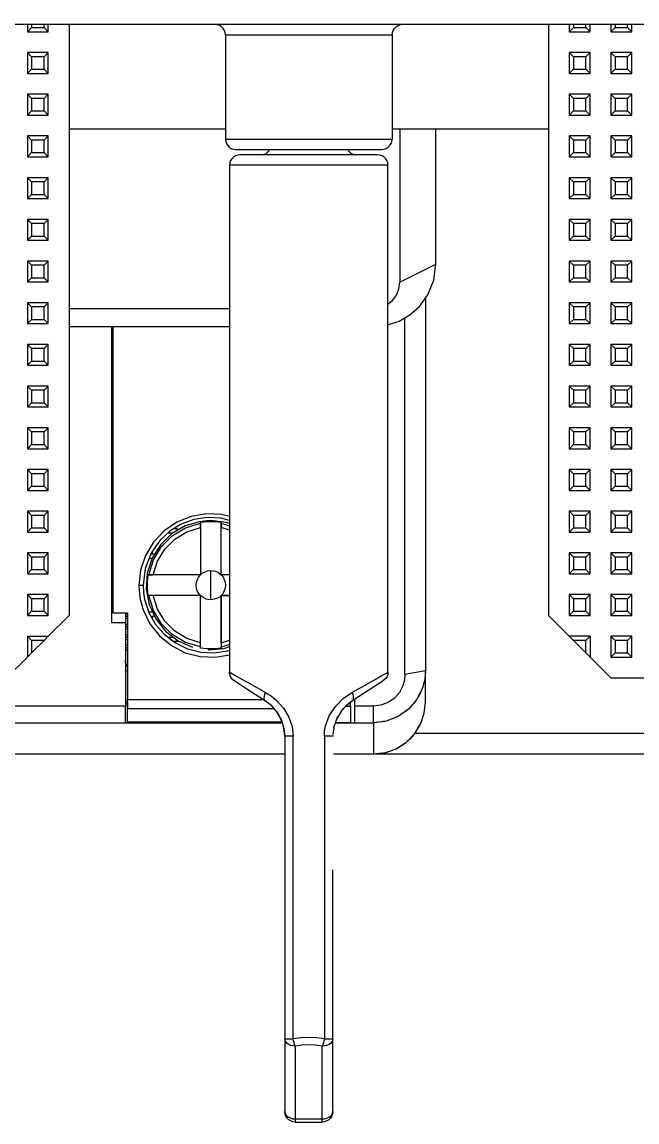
# Model space of a CAD drawing. Header units: millimetres. Extents: x 0 to 149, y 0 to 235.
# Drawn here: x 84.7 to 114.3, y 0 to 52.8 of the extents above; entities that cross this region are included whole.
import ezdxf

# ---------------------------------------------------------------- set-up
doc = ezdxf.new("R2010")
doc.units = ezdxf.units.MM

# ---------------------------------------------------------------- blocks, each defined once
blk = doc.blocks.new('CHINT_eff9f46a43ee547783ba41a7551f6a23_FACE_0')
at = {"color": 141, "linetype": 'Continuous', "true_color": 0x40d9ff}
for p, q in [((85, 52.65), (85, 52.3)), ((85.2, 52.5), (85, 52.3)), ((85, 52.3), (86, 52.3)), ((85.2, 52.65), (85.2, 52.5)), ((85.2, 52.5), (85.8, 52.5)), ((85.8, 52.5), (85.8, 52.65)), ((85.8, 52.5), (86, 52.3)), ((86, 52.3), (86, 52.65)), ((111, 52.65), (111, 52.3)), ((111.2, 52.5), (111, 52.3)), ((111, 52.3), (112, 52.3)), ((111.2, 52.65), (111.2, 52.5)), ((111.2, 52.5), (111.8, 52.5)), ((111.8, 52.5), (111.8, 52.65)), ((111.8, 52.5), (112, 52.3)), ((112, 52.3), (112, 52.65)), ((113, 52.65), (113, 52.3)), ((113.2, 52.5), (113, 52.3)), ((113, 52.3), (114, 52.3)), ((113.2, 52.65), (113.2, 52.5)), ((113.2, 52.5), (113.8, 52.5)), ((113.8, 52.5), (113.8, 52.65)), ((113.8, 52.5), (114, 52.3)), ((114, 52.3), (114, 52.65)), ((94.5, 52.15), (94.5, 47.15)), ((102.5, 52.15), (102.5, 47.15)), ((85.2, 51.1), (85, 51.3)), ((85, 51.3), (85, 50.3)), ((86, 51.3), (85, 51.3)), ((85.8, 51.1), (86, 51.3)), ((86, 50.3), (86, 51.3)), ((111.2, 51.1), (111, 51.3)), ((111, 51.3), (111, 50.3)), ((112, 51.3), (111, 51.3)), ((111.8, 51.1), (112, 51.3)), ((112, 50.3), (112, 51.3)), ((113.2, 51.1), (113, 51.3)), ((113, 51.3), (113, 50.3)), ((114, 51.3), (113, 51.3)), ((113.8, 51.1), (114, 51.3)), ((114, 50.3), (114, 51.3)), ((85.8, 51.1), (85.2, 51.1)), ((85.2, 51.1), (85.2, 50.5)), ((85.8, 50.5), (85.8, 51.1)), ((111.2, 51.1), (111.2, 50.5)), ((111.8, 51.1), (111.2, 51.1)), ((111.8, 50.5), (111.8, 51.1)), ((113.8, 51.1), (113.2, 51.1)), ((113.2, 51.1), (113.2, 50.5)), ((113.8, 50.5), (113.8, 51.1)), ((85.2, 50.5), (85, 50.3)), ((85, 50.3), (86, 50.3)), ((85.2, 50.5), (85.8, 50.5)), ((85.8, 50.5), (86, 50.3)), ((111.2, 50.5), (111, 50.3)), ((111, 50.3), (112, 50.3)), ((111.2, 50.5), (111.8, 50.5)), ((111.8, 50.5), (112, 50.3)), ((113.2, 50.5), (113, 50.3)), ((113, 50.3), (114, 50.3)), ((113.2, 50.5), (113.8, 50.5)), ((113.8, 50.5), (114, 50.3)), ((85.2, 49.1), (85, 49.3)), ((85, 49.3), (85, 48.3)), ((86, 49.3), (85, 49.3)), ((85.8, 49.1), (85.2, 49.1)), ((85.2, 49.1), (85.2, 48.5)), ((85.8, 49.1), (86, 49.3)), ((85.8, 48.5), (85.8, 49.1)), ((86, 48.3), (86, 49.3)), ((111.2, 49.1), (111, 49.3)), ((111, 49.3), (111, 48.3)), ((112, 49.3), (111, 49.3)), ((111.2, 49.1), (111.2, 48.5)), ((111.8, 49.1), (111.2, 49.1)), ((111.8, 49.1), (112, 49.3)), ((111.8, 48.5), (111.8, 49.1)), ((112, 48.3), (112, 49.3)), ((113.2, 49.1), (113, 49.3)), ((113, 49.3), (113, 48.3)), ((114, 49.3), (113, 49.3)), ((113.8, 49.1), (113.2, 49.1)), ((113.2, 49.1), (113.2, 48.5)), ((113.8, 49.1), (114, 49.3)), ((113.8, 48.5), (113.8, 49.1)), ((114, 48.3), (114, 49.3)), ((85.2, 48.5), (85, 48.3)), ((85, 48.3), (86, 48.3)), ((85.2, 48.5), (85.8, 48.5)), ((85.8, 48.5), (86, 48.3)), ((111.2, 48.5), (111, 48.3)), ((111, 48.3), (112, 48.3)), ((111.2, 48.5), (111.8, 48.5)), ((111.8, 48.5), (112, 48.3)), ((113.2, 48.5), (113, 48.3)), ((113, 48.3), (114, 48.3)), ((113.2, 48.5), (113.8, 48.5)), ((113.8, 48.5), (114, 48.3)), ((87, 47.65), (94.5, 47.65)), ((102.5, 47.65), (110, 47.65)), ((85.2, 47.1), (85, 47.3)), ((85, 47.3), (85, 46.3)), ((86, 47.3), (85, 47.3)), ((85.8, 47.1), (85.2, 47.1)), ((85.2, 47.1), (85.2, 46.5)), ((85.8, 47.1), (86, 47.3)), ((85.8, 46.5), (85.8, 47.1)), ((86, 46.3), (86, 47.3)), ((111.2, 47.1), (111, 47.3)), ((111, 47.3), (111, 46.3)), ((112, 47.3), (111, 47.3)), ((111.2, 47.1), (111.2, 46.5)), ((111.8, 47.1), (111.2, 47.1)), ((111.8, 47.1), (112, 47.3)), ((111.8, 46.5), (111.8, 47.1)), ((112, 46.3), (112, 47.3)), ((113.2, 47.1), (113, 47.3)), ((113, 47.3), (113, 46.3)), ((114, 47.3), (113, 47.3)), ((113.8, 47.1), (113.2, 47.1)), ((113.2, 47.1), (113.2, 46.5)), ((113.8, 47.1), (114, 47.3)), ((113.8, 46.5), (113.8, 47.1)), ((114, 46.3), (114, 47.3)), ((85.2, 46.5), (85, 46.3)), ((85.2, 46.5), (85.8, 46.5)), ((85.8, 46.5), (86, 46.3)), ((95.088, 46.65), (95.764, 46.65)), ((101.236, 46.65), (101.912, 46.65)), ((111.2, 46.5), (111, 46.3)), ((111.2, 46.5), (111.8, 46.5)), ((111.8, 46.5), (112, 46.3)), ((113.2, 46.5), (113, 46.3)), ((113.2, 46.5), (113.8, 46.5)), ((113.8, 46.5), (114, 46.3)), ((85, 46.3), (86, 46.3)), ((111, 46.3), (112, 46.3)), ((113, 46.3), (114, 46.3)), ((94.7, 45.9), (94.7, 21.573)), ((102.3, 21.573), (102.3, 45.9)), ((85.2, 45.1), (85, 45.3)), ((85, 45.3), (85, 44.3)), ((86, 45.3), (85, 45.3)), ((85.8, 45.1), (85.2, 45.1)), ((85.2, 45.1), (85.2, 44.5)), ((85.8, 45.1), (86, 45.3)), ((85.8, 44.5), (85.8, 45.1)), ((86, 44.3), (86, 45.3)), ((111.2, 45.1), (111, 45.3)), ((111, 45.3), (111, 44.3)), ((112, 45.3), (111, 45.3)), ((111.2, 45.1), (111.2, 44.5)), ((111.8, 45.1), (111.2, 45.1)), ((111.8, 45.1), (112, 45.3)), ((111.8, 44.5), (111.8, 45.1)), ((112, 44.3), (112, 45.3)), ((113.2, 45.1), (113, 45.3)), ((113, 45.3), (113, 44.3)), ((114, 45.3), (113, 45.3)), ((113.8, 45.1), (113.2, 45.1)), ((113.2, 45.1), (113.2, 44.5)), ((113.8, 45.1), (114, 45.3)), ((113.8, 44.5), (113.8, 45.1)), ((114, 44.3), (114, 45.3)), ((85.2, 44.5), (85, 44.3)), ((85.2, 44.5), (85.8, 44.5)), ((85.8, 44.5), (86, 44.3)), ((111.2, 44.5), (111, 44.3)), ((111.2, 44.5), (111.8, 44.5)), ((111.8, 44.5), (112, 44.3)), ((113.2, 44.5), (113, 44.3)), ((113.2, 44.5), (113.8, 44.5)), ((113.8, 44.5), (114, 44.3)), ((85, 44.3), (86, 44.3)), ((111, 44.3), (112, 44.3)), ((113, 44.3), (114, 44.3)), ((85.2, 43.1), (85, 43.3)), ((85, 43.3), (85, 42.3)), ((86, 43.3), (85, 43.3)), ((85.8, 43.1), (86, 43.3)), ((86, 42.3), (86, 43.3)), ((111.2, 43.1), (111, 43.3)), ((111, 43.3), (111, 42.3)), ((112, 43.3), (111, 43.3)), ((111.8, 43.1), (112, 43.3)), ((112, 42.3), (112, 43.3)), ((113.2, 43.1), (113, 43.3)), ((113, 43.3), (113, 42.3)), ((114, 43.3), (113, 43.3)), ((113.8, 43.1), (114, 43.3)), ((114, 42.3), (114, 43.3)), ((85.8, 43.1), (85.2, 43.1)), ((85.2, 43.1), (85.2, 42.5)), ((85.8, 42.5), (85.8, 43.1)), ((111.2, 43.1), (111.2, 42.5)), ((111.8, 43.1), (111.2, 43.1)), ((111.8, 42.5), (111.8, 43.1)), ((113.8, 43.1), (113.2, 43.1)), ((113.2, 43.1), (113.2, 42.5)), ((113.8, 42.5), (113.8, 43.1)), ((85.2, 42.5), (85, 42.3)), ((85, 42.3), (86, 42.3)), ((85.2, 42.5), (85.8, 42.5)), ((85.8, 42.5), (86, 42.3)), ((111.2, 42.5), (111, 42.3)), ((111, 42.3), (112, 42.3)), ((111.2, 42.5), (111.8, 42.5)), ((111.8, 42.5), (112, 42.3)), ((113.2, 42.5), (113, 42.3)), ((113, 42.3), (114, 42.3)), ((113.2, 42.5), (113.8, 42.5)), ((113.8, 42.5), (114, 42.3)), ((85.2, 41.1), (85, 41.3)), ((85, 41.3), (85, 40.3)), ((86, 41.3), (85, 41.3)), ((85.8, 41.1), (86, 41.3)), ((86, 40.3), (86, 41.3)), ((111.2, 41.1), (111, 41.3)), ((111, 41.3), (111, 40.3)), ((112, 41.3), (111, 41.3)), ((111.8, 41.1), (112, 41.3)), ((112, 40.3), (112, 41.3)), ((113.2, 41.1), (113, 41.3)), ((113, 41.3), (113, 40.3)), ((114, 41.3), (113, 41.3)), ((113.8, 41.1), (114, 41.3)), ((114, 40.3), (114, 41.3)), ((85.8, 41.1), (85.2, 41.1)), ((85.2, 41.1), (85.2, 40.5)), ((85.8, 40.5), (85.8, 41.1)), ((111.2, 41.1), (111.2, 40.5)), ((111.8, 41.1), (111.2, 41.1)), ((111.8, 40.5), (111.8, 41.1)), ((113.8, 41.1), (113.2, 41.1)), ((113.2, 41.1), (113.2, 40.5)), ((113.8, 40.5), (113.8, 41.1)), ((85.2, 40.5), (85, 40.3)), ((85, 40.3), (86, 40.3)), ((85.2, 40.5), (85.8, 40.5)), ((85.8, 40.5), (86, 40.3)), ((111.2, 40.5), (111, 40.3)), ((111, 40.3), (112, 40.3)), ((111.2, 40.5), (111.8, 40.5)), ((111.8, 40.5), (112, 40.3)), ((113.2, 40.5), (113, 40.3)), ((113, 40.3), (114, 40.3)), ((113.2, 40.5), (113.8, 40.5)), ((113.8, 40.5), (114, 40.3)), ((85.2, 39.1), (85, 39.3)), ((85, 39.3), (85, 38.3)), ((86, 39.3), (85, 39.3)), ((85.8, 39.1), (85.2, 39.1)), ((85.2, 39.1), (85.2, 38.5)), ((85.8, 39.1), (86, 39.3)), ((85.8, 38.5), (85.8, 39.1)), ((86, 38.3), (86, 39.3)), ((111.2, 39.1), (111, 39.3)), ((111, 39.3), (111, 38.3)), ((112, 39.3), (111, 39.3)), ((111.2, 39.1), (111.2, 38.5)), ((111.8, 39.1), (111.2, 39.1)), ((111.8, 39.1), (112, 39.3)), ((111.8, 38.5), (111.8, 39.1)), ((112, 38.3), (112, 39.3)), ((113.2, 39.1), (113, 39.3)), ((113, 39.3), (113, 38.3)), ((114, 39.3), (113, 39.3)), ((113.8, 39.1), (113.2, 39.1)), ((113.2, 39.1), (113.2, 38.5)), ((113.8, 39.1), (114, 39.3)), ((113.8, 38.5), (113.8, 39.1)), ((114, 38.3), (114, 39.3)), ((94.7, 39.016), (87, 39.016)), ((85.2, 38.5), (85, 38.3)), ((85, 38.3), (86, 38.3)), ((85.2, 38.5), (85.8, 38.5)), ((85.8, 38.5), (86, 38.3)), ((94.7, 38.15), (87, 38.15)), ((111.2, 38.5), (111, 38.3)), ((111, 38.3), (112, 38.3)), ((111.2, 38.5), (111.8, 38.5)), ((111.8, 38.5), (112, 38.3)), ((113.2, 38.5), (113, 38.3)), ((113, 38.3), (114, 38.3)), ((113.2, 38.5), (113.8, 38.5)), ((113.8, 38.5), (114, 38.3)), ((85.2, 37.1), (85, 37.3)), ((85, 37.3), (85, 36.3)), ((86, 37.3), (85, 37.3)), ((85.8, 37.1), (85.2, 37.1)), ((85.2, 37.1), (85.2, 36.5)), ((85.8, 37.1), (86, 37.3)), ((85.8, 36.5), (85.8, 37.1)), ((86, 36.3), (86, 37.3)), ((111.2, 37.1), (111, 37.3)), ((111, 37.3), (111, 36.3)), ((112, 37.3), (111, 37.3)), ((111.2, 37.1), (111.2, 36.5)), ((111.8, 37.1), (111.2, 37.1)), ((111.8, 37.1), (112, 37.3)), ((111.8, 36.5), (111.8, 37.1)), ((112, 36.3), (112, 37.3)), ((113.2, 37.1), (113, 37.3)), ((113, 37.3), (113, 36.3)), ((114, 37.3), (113, 37.3)), ((113.8, 37.1), (113.2, 37.1)), ((113.2, 37.1), (113.2, 36.5)), ((113.8, 37.1), (114, 37.3)), ((113.8, 36.5), (113.8, 37.1)), ((114, 36.3), (114, 37.3)), ((85.2, 36.5), (85, 36.3)), ((85.2, 36.5), (85.8, 36.5)), ((85.8, 36.5), (86, 36.3)), ((111.2, 36.5), (111, 36.3)), ((111.2, 36.5), (111.8, 36.5)), ((111.8, 36.5), (112, 36.3)), ((113.2, 36.5), (113, 36.3)), ((113.2, 36.5), (113.8, 36.5)), ((113.8, 36.5), (114, 36.3)), ((85, 36.3), (86, 36.3)), ((111, 36.3), (112, 36.3)), ((113, 36.3), (114, 36.3)), ((85.2, 35.1), (85, 35.3)), ((85, 35.3), (85, 34.3)), ((86, 35.3), (85, 35.3)), ((85.8, 35.1), (85.2, 35.1)), ((85.2, 35.1), (85.2, 34.5)), ((85.8, 35.1), (86, 35.3)), ((85.8, 34.5), (85.8, 35.1)), ((86, 34.3), (86, 35.3)), ((111.2, 35.1), (111, 35.3)), ((111, 35.3), (111, 34.3)), ((112, 35.3), (111, 35.3)), ((111.2, 35.1), (111.2, 34.5)), ((111.8, 35.1), (111.2, 35.1)), ((111.8, 35.1), (112, 35.3)), ((111.8, 34.5), (111.8, 35.1)), ((112, 34.3), (112, 35.3)), ((113.2, 35.1), (113, 35.3)), ((113, 35.3), (113, 34.3)), ((114, 35.3), (113, 35.3)), ((113.8, 35.1), (113.2, 35.1)), ((113.2, 35.1), (113.2, 34.5)), ((113.8, 35.1), (114, 35.3)), ((113.8, 34.5), (113.8, 35.1)), ((114, 34.3), (114, 35.3)), ((85.2, 34.5), (85, 34.3)), ((85, 34.3), (86, 34.3)), ((85.2, 34.5), (85.8, 34.5)), ((85.8, 34.5), (86, 34.3)), ((111.2, 34.5), (111, 34.3)), ((111, 34.3), (112, 34.3)), ((111.2, 34.5), (111.8, 34.5)), ((111.8, 34.5), (112, 34.3)), ((113.2, 34.5), (113, 34.3)), ((113, 34.3), (114, 34.3)), ((113.2, 34.5), (113.8, 34.5)), ((113.8, 34.5), (114, 34.3)), ((85.2, 33.1), (85, 33.3)), ((85, 33.3), (85, 32.3)), ((86, 33.3), (85, 33.3)), ((85.8, 33.1), (86, 33.3)), ((86, 32.3), (86, 33.3)), ((111.2, 33.1), (111, 33.3)), ((111, 33.3), (111, 32.3)), ((112, 33.3), (111, 33.3)), ((111.8, 33.1), (112, 33.3)), ((112, 32.3), (112, 33.3)), ((113.2, 33.1), (113, 33.3)), ((113, 33.3), (113, 32.3)), ((114, 33.3), (113, 33.3)), ((113.8, 33.1), (114, 33.3)), ((114, 32.3), (114, 33.3)), ((85.8, 33.1), (85.2, 33.1)), ((85.2, 33.1), (85.2, 32.5)), ((85.8, 32.5), (85.8, 33.1)), ((111.2, 33.1), (111.2, 32.5)), ((111.8, 33.1), (111.2, 33.1)), ((111.8, 32.5), (111.8, 33.1)), ((113.8, 33.1), (113.2, 33.1)), ((113.2, 33.1), (113.2, 32.5)), ((113.8, 32.5), (113.8, 33.1)), ((85.2, 32.5), (85, 32.3)), ((85, 32.3), (86, 32.3)), ((85.2, 32.5), (85.8, 32.5)), ((85.8, 32.5), (86, 32.3)), ((111.2, 32.5), (111, 32.3)), ((111, 32.3), (112, 32.3)), ((111.2, 32.5), (111.8, 32.5)), ((111.8, 32.5), (112, 32.3)), ((113.2, 32.5), (113, 32.3)), ((113, 32.3), (114, 32.3)), ((113.2, 32.5), (113.8, 32.5)), ((113.8, 32.5), (114, 32.3)), ((85.2, 31.1), (85, 31.3)), ((85, 31.3), (85, 30.3)), ((86, 31.3), (85, 31.3)), ((85.8, 31.1), (86, 31.3)), ((86, 30.3), (86, 31.3)), ((111.2, 31.1), (111, 31.3)), ((111, 31.3), (111, 30.3)), ((112, 31.3), (111, 31.3)), ((111.8, 31.1), (112, 31.3)), ((112, 30.3), (112, 31.3)), ((113.2, 31.1), (113, 31.3)), ((113, 31.3), (113, 30.3)), ((114, 31.3), (113, 31.3)), ((113.8, 31.1), (114, 31.3)), ((114, 30.3), (114, 31.3)), ((85.8, 31.1), (85.2, 31.1)), ((85.2, 31.1), (85.2, 30.5)), ((85.8, 30.5), (85.8, 31.1)), ((111.2, 31.1), (111.2, 30.5)), ((111.8, 31.1), (111.2, 31.1)), ((111.8, 30.5), (111.8, 31.1)), ((113.8, 31.1), (113.2, 31.1)), ((113.2, 31.1), (113.2, 30.5)), ((113.8, 30.5), (113.8, 31.1)), ((85.2, 30.5), (85, 30.3)), ((85, 30.3), (86, 30.3)), ((85.2, 30.5), (85.8, 30.5)), ((85.8, 30.5), (86, 30.3)), ((111.2, 30.5), (111, 30.3)), ((111, 30.3), (112, 30.3)), ((111.2, 30.5), (111.8, 30.5)), ((111.8, 30.5), (112, 30.3)), ((113.2, 30.5), (113, 30.3)), ((113, 30.3), (114, 30.3)), ((113.2, 30.5), (113.8, 30.5)), ((113.8, 30.5), (114, 30.3)), ((85.2, 29.1), (85, 29.3)), ((85, 29.3), (85, 28.3)), ((86, 29.3), (85, 29.3)), ((85.8, 29.1), (85.2, 29.1)), ((85.2, 29.1), (85.2, 28.5)), ((85.8, 29.1), (86, 29.3)), ((85.8, 28.5), (85.8, 29.1)), ((86, 28.3), (86, 29.3)), ((111.2, 29.1), (111, 29.3)), ((111, 29.3), (111, 28.3)), ((112, 29.3), (111, 29.3)), ((111.2, 29.1), (111.2, 28.5)), ((111.8, 29.1), (111.2, 29.1)), ((111.8, 29.1), (112, 29.3)), ((111.8, 28.5), (111.8, 29.1)), ((112, 28.3), (112, 29.3)), ((113.2, 29.1), (113, 29.3)), ((113, 29.3), (113, 28.3)), ((114, 29.3), (113, 29.3)), ((113.8, 29.1), (113.2, 29.1)), ((113.2, 29.1), (113.2, 28.5)), ((113.8, 29.1), (114, 29.3)), ((113.8, 28.5), (113.8, 29.1)), ((114, 28.3), (114, 29.3)), ((85.2, 28.5), (85, 28.3)), ((85.2, 28.5), (85.8, 28.5)), ((85.8, 28.5), (86, 28.3)), ((93.3, 28.813), (93.3, 28.772)), ((93.3, 28.772), (93.3, 28.719)), ((93.8, 28.853), (93.8, 28.813)), ((94.7, 28.392), (94.3, 28.516)), ((111.2, 28.5), (111, 28.3)), ((111.2, 28.5), (111.8, 28.5)), ((111.8, 28.5), (112, 28.3)), ((113.2, 28.5), (113, 28.3)), ((113.2, 28.5), (113.8, 28.5)), ((113.8, 28.5), (114, 28.3)), ((85, 28.3), (86, 28.3)), ((91.98, 28.253), (91.739, 28.253)), ((111, 28.3), (112, 28.3)), ((113, 28.3), (114, 28.3)), ((85.2, 27.1), (85, 27.3)), ((85, 27.3), (85, 26.3)), ((86, 27.3), (85, 27.3)), ((85.8, 27.1), (85.2, 27.1)), ((85.2, 27.1), (85.2, 26.5)), ((85.8, 27.1), (86, 27.3)), ((85.8, 26.5), (85.8, 27.1)), ((86, 26.3), (86, 27.3)), ((90.845, 27.053), (90.987, 27.053)), ((90.923, 27.253), (91.11, 27.253)), ((90.992, 27.372), (90.992, 27.253)), ((93.3, 27.262), (93.301, 27.263)), ((93.3, 27.011), (93.301, 27.012)), ((94.297, 27.162), (94.3, 27.161)), ((94.298, 27.267), (94.3, 27.266)), ((111.2, 27.1), (111, 27.3)), ((111, 27.3), (111, 26.3)), ((112, 27.3), (111, 27.3)), ((111.2, 27.1), (111.2, 26.5)), ((111.8, 27.1), (111.2, 27.1)), ((111.8, 27.1), (112, 27.3)), ((111.8, 26.5), (111.8, 27.1)), ((112, 26.3), (112, 27.3)), ((113.2, 27.1), (113, 27.3)), ((113, 27.3), (113, 26.3)), ((114, 27.3), (113, 27.3)), ((113.8, 27.1), (113.2, 27.1)), ((113.2, 27.1), (113.2, 26.5)), ((113.8, 27.1), (114, 27.3)), ((113.8, 26.5), (113.8, 27.1)), ((114, 26.3), (114, 27.3)), ((85.2, 26.5), (85, 26.3)), ((85.2, 26.5), (85.8, 26.5)), ((85.8, 26.5), (86, 26.3)), ((111.2, 26.5), (111, 26.3)), ((111.2, 26.5), (111.8, 26.5)), ((111.8, 26.5), (112, 26.3)), ((113.2, 26.5), (113, 26.3)), ((113.2, 26.5), (113.8, 26.5)), ((113.8, 26.5), (114, 26.3)), ((85, 26.3), (86, 26.3)), ((111, 26.3), (112, 26.3)), ((113, 26.3), (114, 26.3)), ((85.2, 25.1), (85, 25.3)), ((85, 25.3), (85, 24.3)), ((86, 25.3), (85, 25.3)), ((85.8, 25.1), (85.2, 25.1)), ((85.2, 25.1), (85.2, 24.5)), ((85.8, 25.1), (86, 25.3)), ((85.8, 24.5), (85.8, 25.1)), ((86, 24.3), (86, 25.3)), ((92.285, 25.253), (92.285, 25.254)), ((92.553, 25.253), (92.553, 25.254)), ((93.25, 25.254), (93.25, 25.253)), ((111.2, 25.1), (111, 25.3)), ((111, 25.3), (111, 24.3)), ((112, 25.3), (111, 25.3)), ((111.2, 25.1), (111.2, 24.5)), ((111.8, 25.1), (111.2, 25.1)), ((111.8, 25.1), (112, 25.3)), ((111.8, 24.5), (111.8, 25.1)), ((112, 24.3), (112, 25.3)), ((113.2, 25.1), (113, 25.3)), ((113, 25.3), (113, 24.3)), ((114, 25.3), (113, 25.3)), ((113.8, 25.1), (113.2, 25.1)), ((113.2, 25.1), (113.2, 24.5)), ((113.8, 25.1), (114, 25.3)), ((113.8, 24.5), (113.8, 25.1)), ((114, 24.3), (114, 25.3)), ((85.2, 24.5), (85, 24.3)), ((85, 24.3), (86, 24.3)), ((85.2, 24.5), (85.8, 24.5)), ((85.8, 24.5), (86, 24.3)), ((89.7, 24.382), (89.8, 24.382)), ((91.011, 24.453), (90.823, 24.453)), ((93.303, 24.491), (93.3, 24.492)), ((94.3, 24.342), (94.299, 24.342)), ((111.2, 24.5), (111, 24.3)), ((111, 24.3), (112, 24.3)), ((111.2, 24.5), (111.8, 24.5)), ((111.8, 24.5), (112, 24.3)), ((113.2, 24.5), (113, 24.3)), ((113, 24.3), (114, 24.3)), ((113.2, 24.5), (113.8, 24.5)), ((113.8, 24.5), (114, 24.3)), ((89.7, 24.266), (89.8, 24.266)), ((89.7, 24.151), (89.8, 24.151)), ((89.7, 23.882), (89.8, 23.882)), ((89.7, 23.766), (89.8, 23.766)), ((91.102, 24.253), (90.933, 24.253)), ((90.992, 24.253), (90.992, 24.149)), ((93.302, 24.239), (93.3, 24.24)), ((94.3, 24.244), (94.299, 24.244)), ((85.2, 23.1), (85, 23.3)), ((89.7, 23.651), (89.8, 23.651)), ((89.7, 23.382), (89.8, 23.382)), ((89.7, 23.266), (89.8, 23.266)), ((91.746, 23.253), (92.004, 23.253)), ((111.8, 23.1), (112, 23.3)), ((113.2, 23.1), (113, 23.3)), ((113, 23.3), (113, 22.3)), ((114, 23.3), (113, 23.3)), ((113.8, 23.1), (114, 23.3)), ((114, 22.3), (114, 23.3)), ((85.2, 23.1), (85.2, 22.5)), ((85.8, 23.1), (85.2, 23.1)), ((85.8, 23.1), (85.2, 22.5)), ((89.7, 23.151), (89.8, 23.151)), ((89.7, 22.882), (89.8, 22.882)), ((89.7, 22.766), (89.8, 22.766)), ((94.3, 22.99), (94.7, 23.114)), ((111.8, 23.1), (111.2, 23.1)), ((111.8, 22.5), (111.2, 23.1)), ((111.8, 22.5), (111.8, 23.1)), ((113.2, 23.1), (113.2, 22.5)), ((113.8, 23.1), (113.2, 23.1)), ((113.8, 22.5), (113.8, 23.1)), ((89.7, 22.651), (89.8, 22.651)), ((113.2, 22.5), (113, 22.3)), ((113, 22.3), (114, 22.3)), ((113.2, 22.5), (113.8, 22.5)), ((113.8, 22.5), (114, 22.3)), ((89.8, 21.65), (89.7, 21.65)), ((89.8, 20.153), (89.7, 20.153)), ((100.5, 20.135), (100.5, 20.136)), ((100.7, 20.274), (100.7, 19.947)), ((89.7, 19.947), (59.3, 19.947)), ((96.708, 19.969), (96.816, 19.849)), ((96.752, 19.925), (96.722, 19.957)), ((96.95, 19.69), (97.1, 19.445)), ((100.05, 19.69), (100.184, 19.849)), ((89.8, 19.153), (89.7, 19.153)), ((97.225, 19.153), (89.8, 19.153)), ((97.154, 19.352), (97.293, 18.962)), ((99.846, 19.352), (99.9, 19.445)), ((101.6, 19.15), (101.6, 17.65)), ((97.752, 3.992), (97.752, 18.507)), ((99.248, 18.507), (99.248, 3.992)), ((99.7, 18.926), (99.707, 18.962)), ((97.315, 17.65), (51.685, 17.65)), ((92.25, 17.65), (56.75, 17.65)), ((101.6, 17.65), (99.685, 17.65)), ((97.85, 0), (99.15, 0))]:
    blk.add_line(p, q, dxfattribs=at)
for points in [[(134, 52.65), (15, 52.65), (15, 53.65), (134, 53.65), (134, 52.65)], [(87, 52.65), (87, 24.3), (86, 23.3)], [(94.5, 52.15), (94.487, 52.261), (94.45, 52.367), (94.391, 52.462), (94.312, 52.541), (94.217, 52.6), (94.111, 52.637), (94, 52.65)], [(102.5, 52.15), (102.513, 52.261), (102.55, 52.367), (102.609, 52.462), (102.688, 52.541), (102.783, 52.6), (102.889, 52.637)], [(103, 52.65), (102.889, 52.637), (102.902, 52.65)], [(110, 52.65), (110, 24.3), (111, 23.3)], [(94.5, 52.15), (94.587, 52.15), (94.846, 52.15), (95.264, 52.15), (95.823, 52.15), (96.5, 52.15), (97.264, 52.15), (98.082, 52.15), (98.918, 52.15), (99.736, 52.15), (100.5, 52.15), (101.177, 52.15), (101.736, 52.15), (102.154, 52.15), (102.413, 52.15), (102.5, 52.15)], [(102.868, 47.65), (102.868, 40.284), (104.6, 41.15), (104.6, 47.65)], [(94.5, 47.15), (94.513, 47.039), (94.55, 46.933), (94.609, 46.838), (94.688, 46.759), (94.783, 46.7), (94.889, 46.663), (95, 46.65), (95.088, 46.65)], [(94.5, 47.15), (94.587, 47.15), (94.846, 47.15), (95.264, 47.15), (95.823, 47.15), (96.5, 47.15), (97.264, 47.15), (98.082, 47.15), (98.918, 47.15), (99.736, 47.15), (100.5, 47.15), (101.177, 47.15), (101.736, 47.15), (102.154, 47.15), (102.413, 47.15), (102.5, 47.15)], [(101.912, 46.65), (102, 46.65), (102.111, 46.663), (102.217, 46.7), (102.312, 46.759), (102.391, 46.838), (102.45, 46.933), (102.487, 47.039), (102.5, 47.15)], [(95.088, 46.65), (95.347, 46.65), (95.764, 46.65)], [(95.764, 46.65), (96.318, 46.65), (96.981, 46.65), (97.721, 46.65), (98.5, 46.65), (99.279, 46.65), (100.019, 46.65), (100.682, 46.65), (101.236, 46.65)], [(96.2, 46.4), (96.311, 46.413), (96.417, 46.45), (96.512, 46.509), (96.591, 46.588), (96.63, 46.65)], [(100.37, 46.65), (100.409, 46.588), (100.488, 46.509), (100.583, 46.45), (100.689, 46.413), (100.8, 46.4)], [(101.236, 46.65), (101.653, 46.65), (101.912, 46.65)], [(102.3, 45.9), (102.287, 46.011), (102.25, 46.117), (102.191, 46.212), (102.112, 46.291), (102.017, 46.35), (101.911, 46.387), (101.8, 46.4), (101.717, 46.4), (101.473, 46.4), (101.08, 46.4), (100.558, 46.4), (99.932, 46.4), (99.234, 46.4), (98.5, 46.4), (97.766, 46.4), (97.068, 46.4), (96.442, 46.4), (95.92, 46.4), (95.527, 46.4), (95.283, 46.4), (95.2, 46.4), (95.089, 46.387), (94.983, 46.35), (94.888, 46.291), (94.809, 46.212), (94.75, 46.117), (94.713, 46.011), (94.7, 45.9)], [(102.3, 45.9), (102.205, 45.9), (101.924, 45.9), (101.471, 45.9), (100.869, 45.9), (100.149, 45.9), (99.346, 45.9), (98.5, 45.9), (97.654, 45.9), (96.851, 45.9), (96.131, 45.9), (95.529, 45.9), (95.076, 45.9), (94.795, 45.9), (94.7, 45.9)], [(102.3, 38.237), (102.831, 38.414), (103.356, 38.718), (103.813, 39.125), (104.215, 39.68), (104.502, 40.389), (104.6, 41.15)], [(102.3, 39.228), (102.523, 39.414), (102.706, 39.665), (102.826, 39.96), (102.868, 40.284)], [(104.1, 39.521), (104.1, 21.65), (103.117, 21.464), (103.117, 38.58)], [(89.7, 23.95), (89.05, 23.95), (89.05, 38.15)], [(89.1, 38.15), (89.1, 24.432), (89.8, 24.432), (89.8, 20.26)], [(94.7, 29.045), (94.318, 29.146), (93.58, 29.178), (92.851, 29.052), (92.166, 28.773), (91.555, 28.355), (91.047, 27.815), (90.666, 27.176), (90.43, 26.478), (90.35, 25.735)], [(94.7, 28.861), (94.283, 28.967), (93.634, 28.999), (92.991, 28.901), (92.381, 28.677), (91.826, 28.335), (91.351, 27.889), (90.938, 27.293), (90.649, 26.548), (90.55, 25.753)], [(93.3, 28.813), (92.573, 28.6), (91.92, 28.218), (91.378, 27.689), (90.981, 27.044), (90.753, 26.322), (90.706, 25.566), (90.843, 24.822), (91.157, 24.133), (91.629, 23.541), (92.23, 23.08), (92.925, 22.779)], [(93.3, 28.772), (93.302, 26.253), (90.834, 26.253)], [(90.834, 26.253), (91.047, 26.964), (91.427, 27.601), (91.952, 28.126), (92.589, 28.506), (93.3, 28.719)], [(93.3, 28.516), (93.3, 26.253), (91.037, 26.253)], [(91.037, 26.253), (91.238, 26.902), (91.589, 27.484), (92.069, 27.964), (92.651, 28.315), (93.3, 28.516)], [(93.3, 28.813), (93.466, 28.835), (93.633, 28.849), (93.8, 28.853)], [(93.3, 28.772), (93.466, 28.795), (93.633, 28.809), (93.8, 28.813)], [(93.3, 28.516), (93.3, 28.54), (93.3, 28.562), (93.3, 28.594), (93.3, 28.624), (93.3, 28.652), (93.3, 28.676), (93.3, 28.695), (93.3, 28.712), (93.3, 28.719)], [(94.7, 28.704), (94.551, 28.761), (93.8, 28.853)], [(93.8, 28.813), (93.967, 28.809), (94.134, 28.795), (94.3, 28.772)], [(94.7, 26.252), (94.296, 26.252), (94.3, 28.772), (94.3, 28.719), (94.7, 28.599)], [(94.3, 28.719), (94.3, 28.717), (94.3, 28.712), (94.3, 28.701), (94.3, 28.684), (94.3, 28.662), (94.3, 28.636), (94.3, 28.607), (94.3, 28.564), (94.3, 28.516)], [(94.7, 26.253), (94.3, 26.253), (94.3, 28.516)], [(92.2, 28.382), (92.2, 28.453), (92.018, 28.453)], [(92.196, 28.379), (92.199, 28.415), (92.2, 28.453)], [(93.302, 26.253), (93.388, 26.324), (93.482, 26.378), (93.634, 26.433), (93.8, 26.453)], [(93.8, 26.453), (93.912, 26.444), (94.018, 26.418), (94.164, 26.353), (94.296, 26.252)], [(93.8, 25.053), (93.8, 25.753), (93.8, 26.453)], [(90.834, 26.253), (90.781, 26.253), (90.745, 25.921), (90.745, 25.586), (90.781, 25.253)], [(90.834, 26.253), (90.836, 26.253), (90.841, 26.253), (90.852, 26.253), (90.869, 26.253), (90.891, 26.253), (90.917, 26.253), (90.946, 26.253), (90.989, 26.253), (91.037, 26.253)], [(93.304, 25.255), (93.255, 25.309), (93.215, 25.365), (93.153, 25.487), (93.113, 25.618), (93.1, 25.754), (93.114, 25.889), (93.154, 26.02), (93.215, 26.143), (93.302, 26.253)], [(94.296, 26.252), (94.345, 26.198), (94.385, 26.141), (94.447, 26.02), (94.487, 25.889), (94.5, 25.753), (94.486, 25.617), (94.446, 25.487), (94.385, 25.363), (94.298, 25.253)], [(90.55, 25.753), (90.545, 25.749), (90.53, 25.745), (90.506, 25.742), (90.475, 25.739), (90.437, 25.737), (90.395, 25.736), (90.35, 25.735)], [(90.35, 25.735), (90.401, 25.139), (90.552, 24.572), (90.876, 23.904), (91.335, 23.321), (91.908, 22.851), (92.567, 22.513), (93.282, 22.325), (94.02, 22.292), (94.7, 22.41)], [(90.55, 25.753), (90.569, 25.403), (90.626, 25.057), (90.829, 24.436), (91.152, 23.868), (91.582, 23.378), (92.101, 22.983), (92.687, 22.7), (93.317, 22.539), (93.966, 22.507), (94.609, 22.605), (94.7, 22.639)], [(93.3, 22.787), (93.3, 22.734), (93.304, 25.255), (90.781, 25.253), (90.834, 25.253)], [(91.037, 25.253), (91.013, 25.253), (90.991, 25.253), (90.959, 25.253), (90.929, 25.253), (90.901, 25.253), (90.877, 25.253), (90.858, 25.253), (90.841, 25.253), (90.834, 25.253)], [(93.3, 22.787), (92.589, 23), (91.952, 23.38), (91.427, 23.905), (91.047, 24.542), (90.834, 25.253)], [(93.3, 22.99), (93.3, 25.253), (91.037, 25.253)], [(93.3, 22.99), (92.651, 23.191), (92.069, 23.542), (91.589, 24.023), (91.238, 24.604), (91.037, 25.253)], [(93.8, 25.053), (93.688, 25.062), (93.582, 25.088), (93.436, 25.153), (93.304, 25.255)], [(94.298, 25.253), (94.212, 25.182), (94.118, 25.128), (93.966, 25.074), (93.8, 25.053)], [(94.298, 25.253), (94.3, 22.734), (94.3, 22.787), (94.7, 22.907)], [(94.3, 22.99), (94.3, 25.253), (94.7, 25.253), (94.298, 25.253)], [(89.7, 24.432), (89.7, 23.95), (89.7, 19.947)], [(85, 23.3), (85, 22.3), (85.2, 22.5)], [(85, 23.3), (86, 23.3), (85.8, 23.1)], [(112, 23.3), (111, 23.3), (111.2, 23.1)], [(112, 23.3), (112, 22.3), (111.8, 22.5)], [(92.2, 23.103), (92.2, 23.053), (92.008, 23.053)], [(92.2, 23.053), (92.199, 23.088), (92.198, 23.105)], [(93.3, 22.787), (93.3, 22.789), (93.3, 22.794), (93.3, 22.805), (93.3, 22.822), (93.3, 22.844), (93.3, 22.87), (93.3, 22.899), (93.3, 22.942), (93.3, 22.99)], [(94.3, 22.734), (93.967, 22.698), (93.633, 22.698), (93.3, 22.734)], [(93.672, 22.656), (94.426, 22.717), (94.7, 22.81)], [(94.3, 22.99), (94.3, 22.967), (94.3, 22.944), (94.3, 22.912), (94.3, 22.882), (94.3, 22.855), (94.3, 22.831), (94.3, 22.812), (94.3, 22.794), (94.3, 22.787)], [(64, 22.3), (65, 21.3), (84, 21.3), (85, 22.3)], [(112, 22.3), (113, 21.3), (132, 21.3), (133, 22.3)], [(89.8, 21.854), (89.75, 21.934), (89.713, 22.04), (89.7, 22.151)], [(104.1, 21.65), (104.065, 21.234), (103.961, 20.829), (103.688, 20.275), (103.288, 19.806), (102.785, 19.449), (102.21, 19.226), (101.6, 19.15)], [(101.6, 17.65), (102.162, 17.714), (102.696, 17.903), (103.177, 18.21), (103.578, 18.621), (103.876, 19.115), (104.043, 19.62), (104.1, 20.15), (104.1, 21.649)], [(96.43, 20.19), (95.93, 20.511), (95.53, 20.767), (95.192, 20.984), (94.994, 21.111), (94.852, 21.214), (94.787, 21.291), (94.74, 21.379), (94.71, 21.474), (94.7, 21.573)], [(94.7, 21.573), (94.755, 21.543), (94.923, 21.449), (95.281, 21.249), (95.783, 20.97), (96.427, 20.611)], [(102.3, 21.573), (102.29, 21.474), (102.261, 21.379), (102.213, 21.291), (102.03, 21.127), (101.906, 21.047), (101.613, 20.859), (101.166, 20.572), (100.57, 20.19)], [(100.573, 20.611), (101.172, 20.945), (101.65, 21.211), (102.014, 21.414), (102.229, 21.534), (102.3, 21.573)], [(103.117, 21.464), (103.093, 21.19), (103.019, 20.927), (102.849, 20.603), (102.606, 20.328), (102.305, 20.12), (101.963, 19.991), (101.6, 19.947)], [(104.048, 21.168), (104.043, 21.12), (104.011, 21.024)], [(96.43, 20.19), (96.395, 20.226), (96.371, 20.28), (96.363, 20.35), (96.37, 20.432), (96.393, 20.522), (96.427, 20.611)], [(96.427, 20.611), (96.701, 20.436), (96.959, 20.222), (97.294, 19.846), (97.548, 19.42), (97.701, 18.97), (97.752, 18.507)], [(99.248, 18.507), (99.263, 18.759), (99.308, 19.006), (99.485, 19.488), (99.778, 19.939), (100.154, 20.323), (100.573, 20.611)], [(100.573, 20.611), (100.607, 20.522), (100.63, 20.432), (100.637, 20.35), (100.629, 20.28), (100.605, 20.226), (100.57, 20.19)], [(103.917, 20.738), (103.876, 20.615), (103.766, 20.433)], [(89.8, 19.153), (89.8, 19.157), (89.8, 20.151), (89.8, 20.26), (96.321, 20.26)], [(89.8, 20.151), (89.8, 20.05), (89.8, 19.961), (89.8, 19.889), (89.8, 19.838)], [(97.35, 18.507), (97.335, 18.741), (97.335, 18.742), (97.335, 18.743), (97.335, 18.744), (97.292, 18.972), (97.291, 18.975), (97.289, 18.981), (97.165, 19.329), (97.163, 19.333), (97.157, 19.346), (96.981, 19.651), (96.978, 19.656), (96.976, 19.659), (96.737, 19.942), (96.734, 19.946), (96.733, 19.947), (96.732, 19.948), (96.721, 19.959), (96.43, 20.19)], [(100.57, 20.19), (100.32, 19.997), (100.311, 19.989), (100.31, 19.988), (100.309, 19.987), (100.306, 19.984), (100.073, 19.726), (100.071, 19.723), (100.069, 19.721), (99.855, 19.372), (99.852, 19.366), (99.851, 19.363), (99.849, 19.359), (99.705, 18.956), (99.703, 18.95), (99.702, 18.947), (99.7, 18.926), (99.699, 18.903), (99.659, 18.582)], [(100.272, 19.947), (100.5, 19.947), (100.5, 20.134)], [(100.298, 19.975), (100.57, 20.19), (100.292, 19.969)], [(103.629, 20.206), (103.578, 20.121), (103.409, 19.948)], [(59.3, 19.947), (59.3, 19.15), (89.7, 19.15), (89.7, 19.947)], [(97.213, 19.187), (89.8, 19.187), (89.8, 19.838), (96.825, 19.838)], [(100.5, 19.947), (100.5, 19.15), (99.774, 19.15), (100.7, 19.15)], [(100.7, 19.947), (100.7, 19.15), (101.6, 19.15), (101.6, 19.947), (100.7, 19.947)], [(103.231, 19.765), (103.177, 19.71), (102.94, 19.559)], [(103.995, 19.474), (104.043, 19.618), (104.043, 19.619)], [(59.3, 19.15), (51.774, 19.15), (97.226, 19.15), (89.7, 19.15)], [(89.8, 19.187), (89.8, 19.168), (89.8, 19.157)], [(102.186, 19.223), (102.162, 19.214), (101.606, 19.151)], [(102.741, 19.431), (102.696, 19.403), (102.371, 19.288)], [(103.6, 18.65), (103.873, 19.11), (103.874, 19.113)], [(97.35, 18.507), (97.301, 18.903), (97.3, 18.926), (97.3, 18.926)], [(97.307, 18.89), (97.35, 18.507), (97.35, 3.992), (97.35, 0.5)], [(97.752, 18.507), (97.703, 18.507), (97.656, 18.507), (97.588, 18.507), (97.526, 18.507), (97.472, 18.507), (97.42, 18.507), (97.386, 18.507), (97.363, 18.507), (97.35, 18.507)], [(99.691, 18.501), (99.546, 18.507), (99.484, 18.507), (99.424, 18.507), (99.357, 18.507), (99.248, 18.507)], [(103.585, 18.633), (103.6, 18.65), (128, 18.65), (128, 17.65), (101.6, 17.65)], [(103.544, 18.587), (103.348, 18.363), (103.226, 18.26)], [(103.131, 18.181), (103.059, 18.12), (102.754, 17.932), (102.714, 17.915)], [(93.25, 17.65), (93.25, 17.65), (93.225, 17.65)], [(102.132, 17.71), (102.035, 17.686), (101.6, 17.65)], [(102.654, 17.888), (102.416, 17.784), (102.207, 17.73)], [(99.65, 0.5), (99.65, 3.992), (99.65, 12.091)], [(97.85, 3.639), (97.739, 3.648), (97.633, 3.674), (97.538, 3.716), (97.459, 3.772), (97.4, 3.839), (97.363, 3.914), (97.35, 3.992)], [(97.35, 3.992), (97.363, 3.992), (97.401, 3.992), (97.463, 3.992), (97.545, 3.992), (97.643, 3.992), (97.752, 3.992)], [(99.248, 3.992), (98.876, 4.041), (98.5, 4.057), (98.124, 4.041), (97.752, 3.992)], [(97.85, 3.639), (97.823, 3.714), (97.796, 3.8), (97.772, 3.894), (97.752, 3.992)], [(99.15, 3.639), (98.828, 3.687), (98.5, 3.704), (98.172, 3.687), (97.85, 3.639)], [(99.65, 3.992), (99.637, 3.914), (99.6, 3.839), (99.541, 3.772), (99.462, 3.716), (99.367, 3.674), (99.261, 3.648), (99.15, 3.639)], [(99.248, 3.992), (99.228, 3.894), (99.204, 3.8), (99.177, 3.714), (99.15, 3.639)], [(99.248, 3.992), (99.357, 3.992), (99.455, 3.992), (99.537, 3.992), (99.599, 3.992), (99.637, 3.992), (99.65, 3.992)], [(97.85, 3.639), (97.85, 0.146), (99.15, 0.146), (99.15, 3.639)], [(97.35, 0.5), (97.363, 0.421), (97.4, 0.347), (97.459, 0.28), (97.538, 0.224), (97.633, 0.181), (97.739, 0.155), (97.85, 0.146)], [(97.85, 0), (97.739, 0.013), (97.633, 0.05), (97.538, 0.109), (97.459, 0.188), (97.4, 0.283), (97.363, 0.389), (97.35, 0.5)], [(97.85, 0.146), (97.85, 0.084), (97.85, 0.038), (97.85, 0.01), (97.85, 0)], [(99.65, 0.5), (99.637, 0.389), (99.6, 0.283), (99.541, 0.188), (99.462, 0.109), (99.367, 0.05), (99.261, 0.013), (99.15, 0)], [(99.15, 0.146), (99.261, 0.155), (99.367, 0.181), (99.462, 0.224), (99.541, 0.28), (99.6, 0.347), (99.637, 0.421), (99.65, 0.5)], [(99.15, 0), (99.15, 0.01), (99.15, 0.038), (99.15, 0.084), (99.15, 0.146)]]:
    blk.add_lwpolyline(points, dxfattribs=at)
blk = doc.blocks.new('CHINT_eff9f46a43ee547783ba41a7551f6a23')
at = {"color": 141, "true_color": 0x40d9ff}
blk.add_blockref('CHINT_eff9f46a43ee547783ba41a7551f6a23_FACE_0', (0, 0), dxfattribs=at)

msp = doc.modelspace()

# ---------------------------------------------------------------- block references
at = {"color": 141, "true_color": 0x40d9ff}
msp.add_blockref('CHINT_eff9f46a43ee547783ba41a7551f6a23', (0, 0), dxfattribs=at)

doc.saveas('drawing.dxf')
